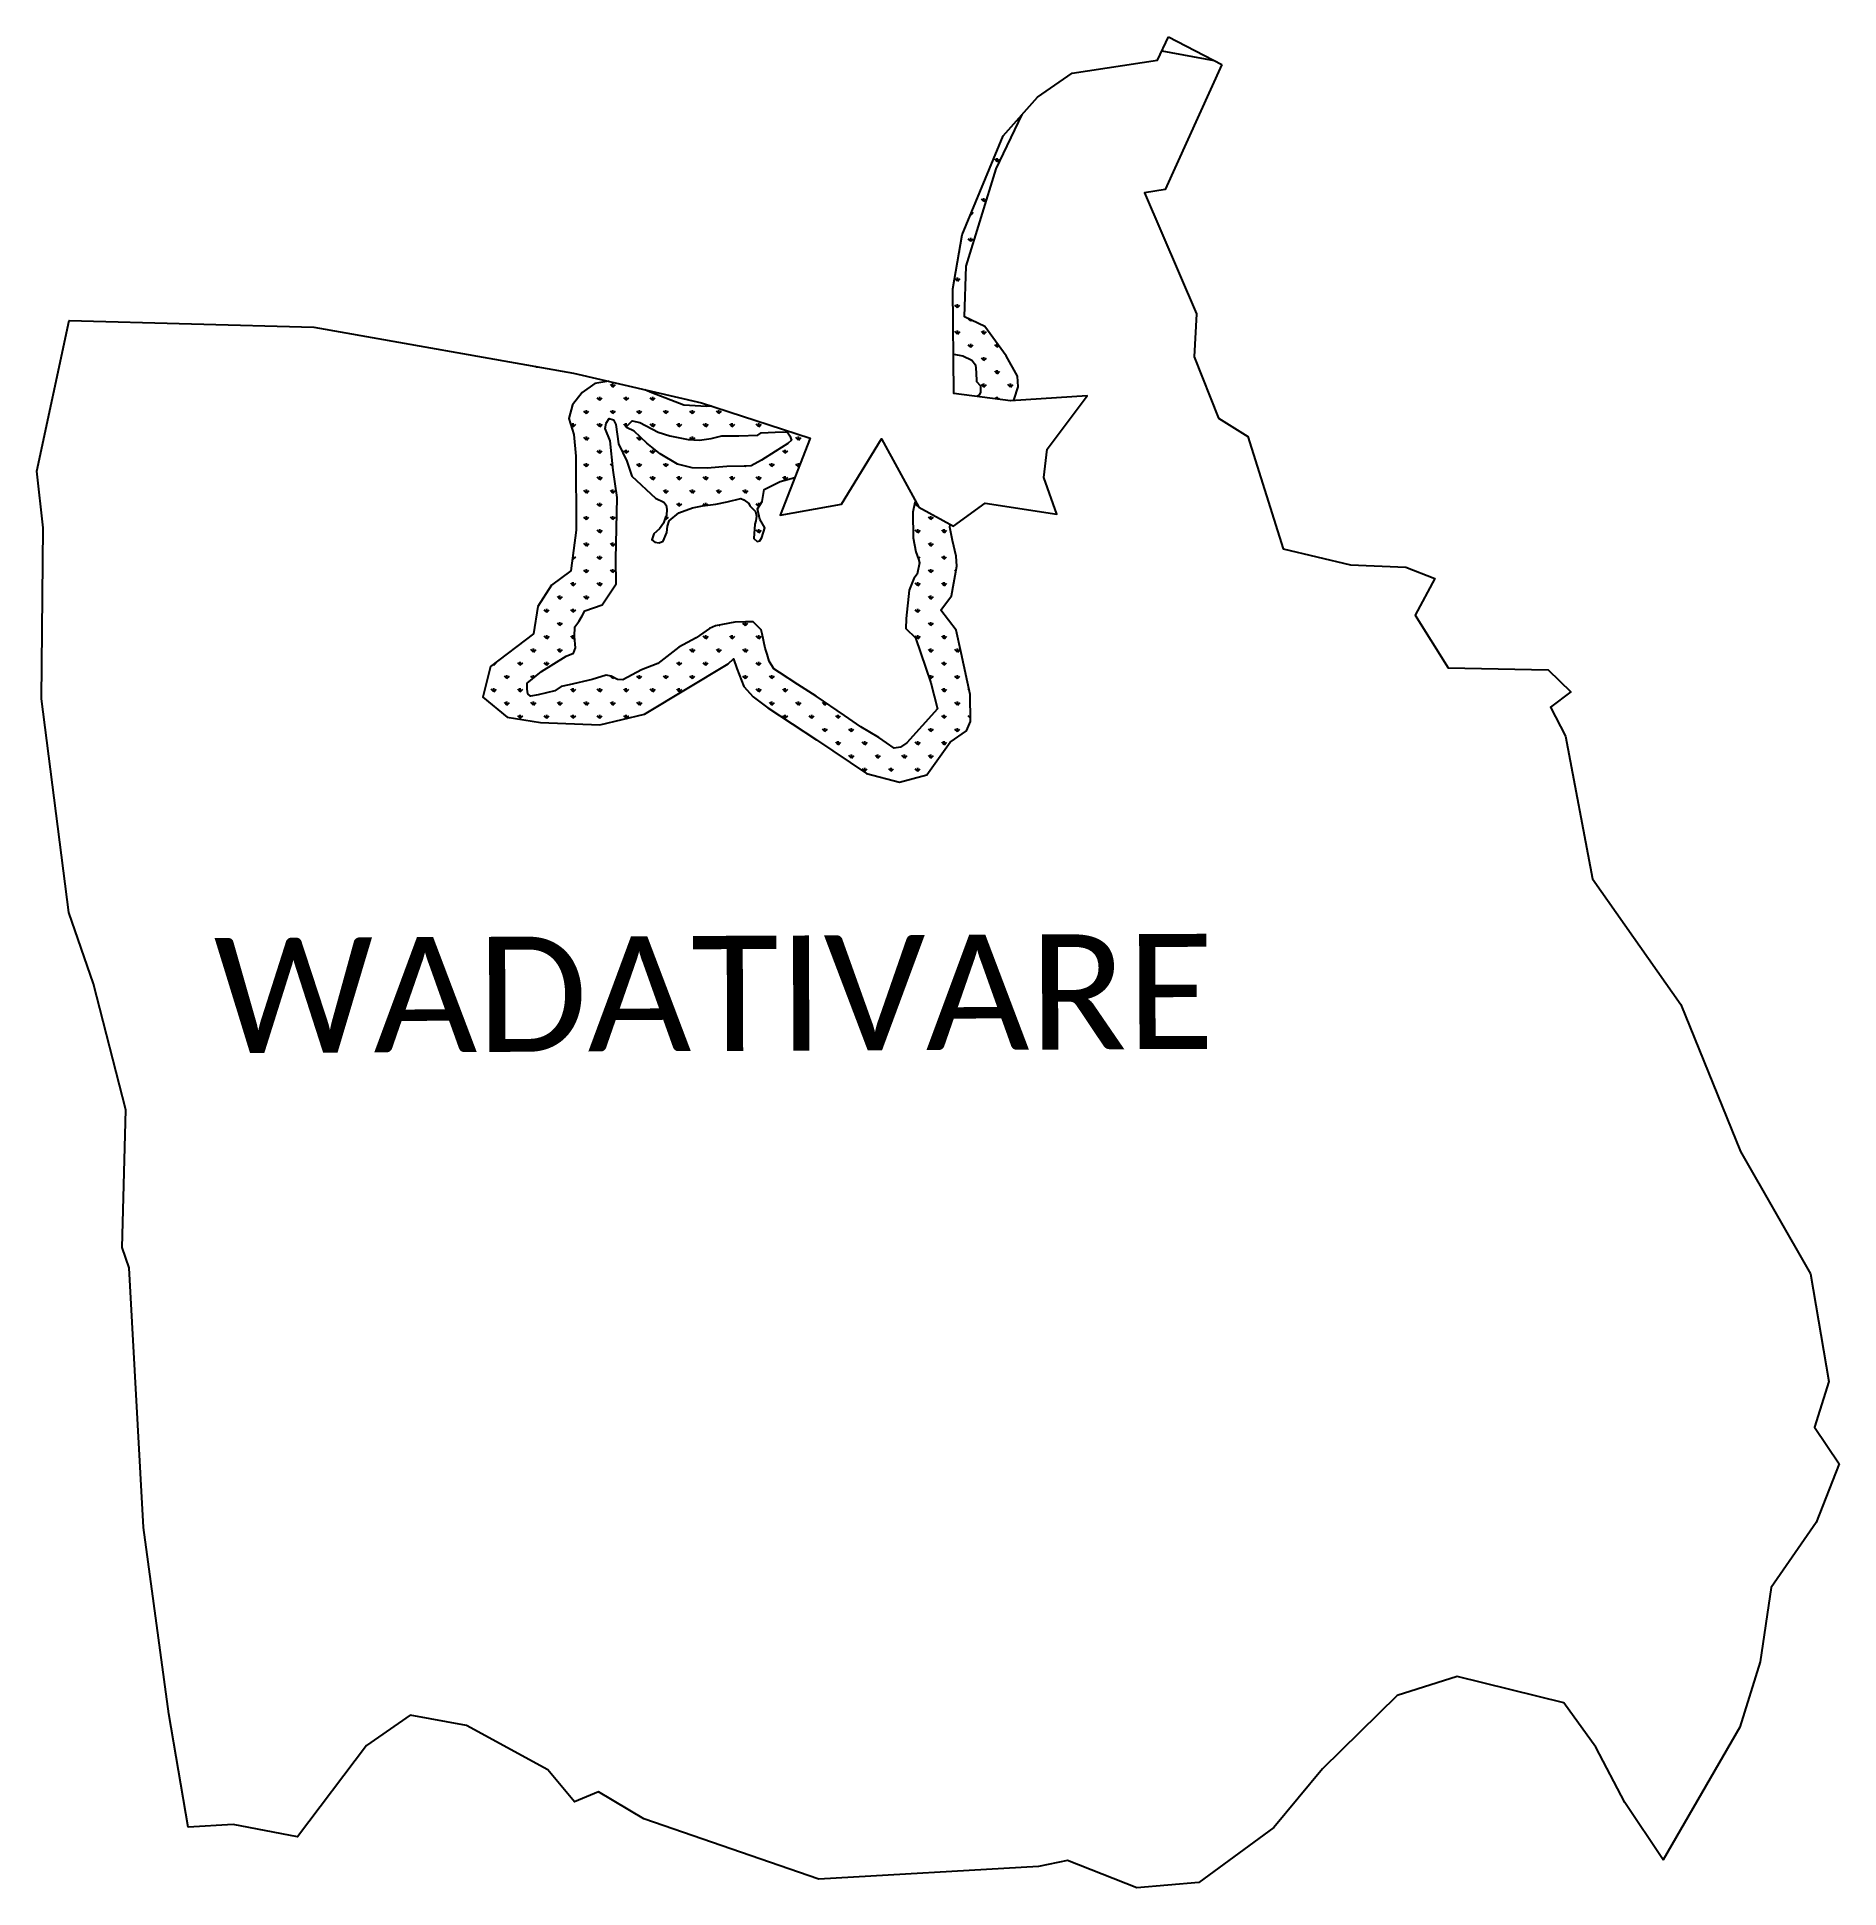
# Model space of a CAD drawing. Header units: metres. Extents: x 321844 to 324287, y 1843462 to 1845971.
import ezdxf

# ---------------------------------------------------------------- set-up
doc = ezdxf.new("R2010")
doc.units = ezdxf.units.M
doc.layers.add('MANGROOVE BUFFER ZONE', color=120, linetype='Continuous')
doc.layers.add('VILLAGE NAME', color=250, linetype='Continuous')
doc.styles.get("Standard").update_dxf_attribs({"font": 'simplex.shx'})

msp = doc.modelspace()

# ---------------------------------------------------------------- hatches: boundary and pattern name
at = {"layer": 'MANGROOVE BUFFER ZONE'}
h = msp.add_hatch(dxfattribs=at)
h.set_pattern_fill('GRASS', color=256)
h.paths.add_polyline_path([(322628.9, 1845229.6), (322628.6, 1845263.2), (322630.2, 1845346.9), (322625.2, 1845384), (322620.7, 1845423.4), (322614.3, 1845440.5), (322615.6, 1845447.7), (322619.4, 1845453.7), (322625.5, 1845452), (322628.4, 1845445.6), (322632.1, 1845419.7), (322643.4, 1845396), (322650.3, 1845375.8), (322682.4, 1845345.9), (322693.6, 1845340.6), (322696.7, 1845336.2), (322697.6, 1845330.6), (322697.2, 1845323), (322695.6, 1845318.6), (322693, 1845312), (322687.7, 1845304.3), (322680.1, 1845297.6), (322677.3, 1845289.5), (322681.6, 1845286.2), (322687.4, 1845285.2), (322692.6, 1845287.5), (322697.9, 1845299.2), (322698.7, 1845307.9), (322700.7, 1845315), (322714.2, 1845325.8), (322732.4, 1845332.6), (322745.9, 1845335.3), (322764.1, 1845337.6), (322779.5, 1845340.9), (322798.2, 1845345.4), (322802.3, 1845343.7), (322808.9, 1845338.8), (322810.4, 1845335.3), (322817.8, 1845328), (322819.1, 1845321.5), (322818.6, 1845315), (322817.1, 1845310.7), (322815.6, 1845291), (322820.4, 1845287), (322824, 1845288.2), (322826.7, 1845292.5), (322830.6, 1845305.9), (322824, 1845317.4), (322820.8, 1845331.5), (322827.2, 1845341.5), (322829.8, 1845357.7), (322851.2, 1845368.3), (322871.3, 1845374), (322892.1, 1845427.4), (322758.7, 1845470.5), (322751.4, 1845470.1), (322720.8, 1845472), (322677.6, 1845488.6), (322668, 1845492.9), (322618.7, 1845504.4), (322600, 1845501.5), (322583, 1845489.1), (322570, 1845472.3), (322565.1, 1845453.9), (322571.5, 1845432.2), (322574.4, 1845402.7), (322575, 1845302.7), (322567.6, 1845247.4), (322541.5, 1845227.9), (322523, 1845199.2), (322516.9, 1845161.8), (322458.8, 1845117.6), (322448.5, 1845076.1), (322481.5, 1845049.1), (322526.3, 1845041.8), (322606.9, 1845038.8), (322667.5, 1845053.2), (322780.8, 1845121.3), (322787.9, 1845128.2), (322792.6, 1845114.9), (322802.3, 1845090.8), (322814.7, 1845076.4), (322834.5, 1845061.5), (322900.7, 1845018.4), (322968.3, 1844972.5), (323013.3, 1844960.9), (323050.3, 1844970.7), (323081.7, 1845015), (323104.1, 1845030.5), (323109.2, 1845043.1), (323108.9, 1845079.6), (323096.7, 1845136.2), (323089.8, 1845166.9), (323069.1, 1845194.2), (323083.5, 1845213.3), (323090.9, 1845253.9), (323090.1, 1845267.1), (323085.2, 1845288.3), (323081.5, 1845306.6), (323082, 1845310.4), (323039.3, 1845333.5), (323034.8, 1845341.7), (323034.1, 1845339.9), (323031.3, 1845327.1), (323031.5, 1845292.2), (323035.5, 1845273.1), (323039.1, 1845263.4), (323040.4, 1845258.4), (323037.1, 1845243), (323032.4, 1845237.2), (323026.2, 1845221.2), (323022.3, 1845182.7), (323021.7, 1845169.2), (323034.9, 1845156.8), (323055.5, 1845095.7), (323064.8, 1845060.4), (323023.1, 1845014.2), (323014.4, 1845008.2), (323005.9, 1845007.1), (322985.3, 1845021.4), (322960.8, 1845036.1), (322938.6, 1845051.2), (322900.2, 1845077.4), (322875.4, 1845093.5), (322850.5, 1845109.6), (322842.9, 1845114.6), (322836.6, 1845125.1), (322833.9, 1845134.4), (322831, 1845142.8), (322826.8, 1845161.8), (322825.7, 1845167.6), (322814.9, 1845178.4), (322804.4, 1845178.4), (322789.9, 1845177.6), (322763.7, 1845172.9), (322755.6, 1845169.4), (322737.6, 1845156.8), (322713.9, 1845143.9), (322685.6, 1845122), (322663.4, 1845113), (322637.9, 1845099.6), (322630.9, 1845100), (322622.5, 1845104.7), (322615.4, 1845106), (322596.3, 1845100.1), (322565.5, 1845092.8), (322554.6, 1845090.7), (322546.1, 1845084.9), (322523.1, 1845079.4), (322512.8, 1845077.6), (322509.4, 1845080.5), (322508.4, 1845086.9), (322508.4, 1845095.3), (322527.8, 1845111.1), (322561.2, 1845131.6), (322571.2, 1845135.8), (322573.9, 1845143.2), (322572.5, 1845158.2), (322572.8, 1845171.6), (322578.3, 1845178.9), (322582.8, 1845186.6), (322586.7, 1845193.4), (322610.2, 1845201.5)])
h.paths.add_polyline_path([(322688.7, 1845406.2), (322670.5, 1845420.5), (322653.4, 1845436.6), (322642.9, 1845441.7), (322643.6, 1845443.4), (322650.9, 1845450.9), (322661.1, 1845448.3), (322685.9, 1845435.4), (322702, 1845430.3), (322726.6, 1845425.6), (322742.2, 1845424.5), (322757.9, 1845426.6), (322772.4, 1845430.3), (322795.3, 1845430.3), (322821.2, 1845431.2), (322825.4, 1845434.5), (322844.8, 1845435.4), (322860.7, 1845435.7), (322864.7, 1845430.5), (322866.6, 1845424.5), (322861.9, 1845419.8), (322844.6, 1845409), (322826.1, 1845397.6), (322812.1, 1845389.7), (322802.5, 1845389.4), (322779.2, 1845388.7), (322752.3, 1845386.4), (322732.2, 1845386.9), (322712.3, 1845392)], flags=16)
h.paths.add_polyline_path([(323128.7, 1845578.6), (323101.2, 1845591.8), (323103.4, 1845660.3), (323144.4, 1845792.1), (323179.5, 1845865.8), (323153.9, 1845836.8), (323098.1, 1845702.7), (323085.6, 1845629.6), (323086.5, 1845541.1), (323099.1, 1845538.9), (323111.3, 1845532.9), (323116.1, 1845526.6), (323117.1, 1845516.3), (323117.5, 1845504.1), (323122.9, 1845498), (323122.9, 1845489.4), (323121.3, 1845485.7), (323118.1, 1845483.6), (323163.8, 1845477.7), (323167.6, 1845477.9), (323168.8, 1845480.2), (323174.2, 1845496.6), (323173.1, 1845511.2), (323157.7, 1845539)])

# ---------------------------------------------------------------- linework, layer by layer
at = {"color": 3, "flags": 128}
for points in [[(323450.2, 1845933.9), (323373.5, 1845764.5), (323345.1, 1845759.9), (323415.7, 1845595.8), (323412.7, 1845537.3), (323445.5, 1845454.4), (323485.4, 1845429.7), (323533.3, 1845277.3), (323624.6, 1845255.7), (323699.7, 1845252.4), (323738.7, 1845237), (323712, 1845187.1), (323757.1, 1845115.7), (323892.4, 1845113.2), (323923.2, 1845083.4), (323895.9, 1845062.5), (323916.2, 1845023.1), (323952.6, 1844829.8), (324072.3, 1844659.5), (324153.2, 1844460.5), (324248.1, 1844294.3), (324273.2, 1844148.7), (324253.7, 1844086.5), (324286.8, 1844036.8), (324255.7, 1843957.3), (324194.6, 1843869.4), (324179.8, 1843768.4), (324152.3, 1843680.2), (324048.4, 1843500.4), (323996.6, 1843577.9), (323957.1, 1843652.7), (323913.9, 1843713.2), (323769.1, 1843748.9), (323687.6, 1843723), (323586.7, 1843623.7), (323520.6, 1843544.1), (323418.8, 1843469.7), (323335.1, 1843462.1), (323241.1, 1843499.4), (323201.4, 1843491.2), (322903.8, 1843473.8), (322666.4, 1843555.8), (322605.3, 1843592.3), (322572.5, 1843578.8), (322536.3, 1843622.3), (322426, 1843682.1), (322349.6, 1843696.3), (322290.8, 1843655), (322197, 1843531.4), (322109.8, 1843547.9), (322048.8, 1843544.3), (322022.5, 1843697.9), (321988.2, 1843950.7), (321968.9, 1844302.5), (321959.2, 1844330.4), (321964.5, 1844516.6), (321920.7, 1844687.5), (321887, 1844784.1), (321850.1, 1845074.1), (321852.4, 1845305.8), (321843.9, 1845382.7), (321887.4, 1845586.5), (322219, 1845577.8), (322571.2, 1845515.5), (322744.7, 1845475.1), (322892.1, 1845427.4), (322851.4, 1845323), (322934.5, 1845337.6), (322988.8, 1845426.2), (323039.3, 1845333.5), (323086.4, 1845308), (323129.1, 1845339), (323226.3, 1845324.2), (323208.6, 1845373.8), (323213.4, 1845412.3), (323267.6, 1845484.7), (323163.8, 1845477.7), (323087, 1845487.6), (323085.6, 1845629.6), (323098.1, 1845702.7), (323153.9, 1845836.8), (323200.2, 1845889.4), (323247.4, 1845922), (323363.1, 1845939.5), (323377.7, 1845971)], [(323377.7, 1845971), (323450.2, 1845933.9)]]:
    msp.add_lwpolyline(points, dxfattribs=at)
at = {"layer": 'MANGROOVE BUFFER ZONE', "flags": 128}
for points in [[(323369, 1845952.2), (323439.7, 1845939.3)], [(323167.6, 1845477.9), (323168.8, 1845480.2), (323174.2, 1845496.6), (323173.1, 1845511.2), (323157.7, 1845539), (323128.7, 1845578.6), (323101.2, 1845591.8), (323103.4, 1845660.3), (323144.4, 1845792.1), (323179.4, 1845865.8), (323179.7, 1845866.1)], [(323086.5, 1845541.1), (323099.1, 1845538.9), (323111.3, 1845532.9), (323116.1, 1845526.6), (323117.1, 1845516.3), (323117.5, 1845504.1), (323122.9, 1845498), (323122.9, 1845489.4), (323121.3, 1845485.7), (323118.1, 1845483.6)], [(322619, 1845504.4), (322600, 1845501.5), (322583, 1845489.1), (322570, 1845472.3), (322565.1, 1845453.9), (322571.5, 1845432.2), (322574.4, 1845402.7), (322575, 1845302.7), (322567.6, 1845247.4), (322541.5, 1845227.9), (322523, 1845199.2), (322516.9, 1845161.8), (322458.8, 1845117.6), (322448.5, 1845076.1), (322481.5, 1845049.1), (322526.3, 1845041.8), (322606.9, 1845038.8), (322667.5, 1845053.2), (322780.8, 1845121.3), (322787.9, 1845128.2), (322792.6, 1845114.9), (322802.3, 1845090.8), (322814.7, 1845076.4), (322834.5, 1845061.5), (322900.7, 1845018.4), (322968.3, 1844972.5), (323013.3, 1844960.9), (323050.3, 1844970.7), (323081.7, 1845015), (323104.1, 1845030.5), (323109.2, 1845043.1), (323108.9, 1845079.6), (323096.7, 1845136.2), (323089.8, 1845166.9), (323069.1, 1845194.2), (323083.5, 1845213.3), (323090.9, 1845253.9), (323090.1, 1845267.1), (323085.2, 1845288.3), (323081.5, 1845306.6), (323082, 1845310.4)], [(322519.3, 1845524.6), (322521, 1845523.9), (322522.3, 1845524.1)], [(322758.7, 1845470.5), (322751.4, 1845470.1), (322720.8, 1845472), (322677.6, 1845488.6), (322668, 1845492.9)], [(323034.8, 1845341.7), (323034.1, 1845339.9), (323031.3, 1845327.1), (323031.5, 1845292.2), (323035.5, 1845273.1), (323039.1, 1845263.4), (323040.4, 1845258.4), (323037.1, 1845243), (323032.4, 1845237.2), (323026.2, 1845221.2), (323022.3, 1845182.7), (323021.7, 1845169.2), (323034.9, 1845156.8), (323055.5, 1845095.7), (323064.8, 1845060.4), (323023.1, 1845014.2), (323014.4, 1845008.2), (323005.9, 1845007.1), (322985.3, 1845021.4), (322960.8, 1845036.1), (322938.6, 1845051.2), (322900.2, 1845077.4), (322875.4, 1845093.5), (322850.5, 1845109.6), (322842.9, 1845114.6), (322836.6, 1845125.1), (322833.9, 1845134.4), (322831, 1845142.8), (322826.8, 1845161.8), (322825.7, 1845167.6), (322814.9, 1845178.4), (322804.4, 1845178.4), (322789.9, 1845177.6), (322763.7, 1845172.9), (322755.6, 1845169.4), (322737.6, 1845156.8), (322713.9, 1845143.9), (322685.6, 1845122), (322663.4, 1845113), (322637.9, 1845099.6), (322630.9, 1845100), (322622.5, 1845104.7), (322615.4, 1845106), (322596.3, 1845100.1), (322565.5, 1845092.8), (322554.6, 1845090.7), (322546.1, 1845084.9), (322523.1, 1845079.4), (322512.8, 1845077.6), (322509.4, 1845080.5), (322508.4, 1845086.9), (322508.4, 1845095.3), (322527.8, 1845111.1), (322561.2, 1845131.6), (322571.2, 1845135.8), (322573.9, 1845143.2), (322572.5, 1845158.2), (322572.8, 1845171.6), (322578.3, 1845178.9), (322582.8, 1845186.6), (322586.7, 1845193.4), (322610.2, 1845201.5), (322628.9, 1845229.6), (322628.6, 1845263.2), (322630.2, 1845346.9), (322625.2, 1845384), (322620.7, 1845423.4), (322614.3, 1845440.5), (322615.6, 1845447.7), (322619.4, 1845453.7), (322625.5, 1845452), (322628.4, 1845445.6), (322632.1, 1845419.7), (322643.4, 1845396), (322650.3, 1845375.8), (322682.4, 1845345.9), (322693.6, 1845340.6), (322696.7, 1845336.2), (322697.6, 1845330.6), (322697.2, 1845323), (322695.6, 1845318.6), (322693, 1845312), (322687.7, 1845304.3), (322680.1, 1845297.6), (322677.3, 1845289.5), (322681.6, 1845286.2), (322687.4, 1845285.2), (322692.6, 1845287.5), (322697.9, 1845299.2), (322698.7, 1845307.9), (322700.7, 1845315), (322714.2, 1845325.8), (322732.4, 1845332.6), (322745.9, 1845335.3), (322764.1, 1845337.6), (322779.5, 1845340.9), (322798.2, 1845345.4), (322802.3, 1845343.7), (322808.9, 1845338.8), (322810.4, 1845335.3), (322817.8, 1845328), (322819.1, 1845321.5), (322818.6, 1845315), (322817.1, 1845310.7), (322815.6, 1845291), (322820.4, 1845287), (322824, 1845288.2), (322826.7, 1845292.5), (322830.6, 1845305.9), (322824, 1845317.4), (322820.8, 1845331.5), (322827.2, 1845341.5), (322829.8, 1845357.7), (322851.2, 1845368.3), (322871.3, 1845374)]]:
    msp.add_lwpolyline(points, dxfattribs=at)
msp.add_lwpolyline([(322860.7, 1845435.7), (322864.7, 1845430.5), (322866.6, 1845424.5), (322861.9, 1845419.8), (322844.6, 1845409), (322826.1, 1845397.6), (322812.1, 1845389.7), (322802.5, 1845389.4), (322779.2, 1845388.7), (322752.3, 1845386.4), (322732.2, 1845386.9), (322712.3, 1845392), (322688.7, 1845406.2), (322670.5, 1845420.5), (322653.4, 1845436.6), (322642.9, 1845441.7), (322643.6, 1845443.4), (322650.9, 1845450.9), (322661.1, 1845448.3), (322685.9, 1845435.4), (322702, 1845430.3), (322726.6, 1845425.6), (322742.2, 1845424.5), (322757.9, 1845426.6), (322772.4, 1845430.3), (322795.3, 1845430.3), (322821.2, 1845431.2), (322825.4, 1845434.5), (322844.8, 1845435.4)], close=True, dxfattribs=at)

# ---------------------------------------------------------------- texts
at = {"layer": 'VILLAGE NAME', "insert": (322083.2, 1844749.7), "char_height": 155.989, "attachment_point": 1, "rotation": 0.2435}
msp.add_mtext_dynamic_manual_height_columns('{\\fCalibri|b0|i0|c0|p34;WADATIVARE}', width=3672.639, gutter_width=779.9, heights=[0], dxfattribs=at)

doc.saveas('drawing.dxf')
